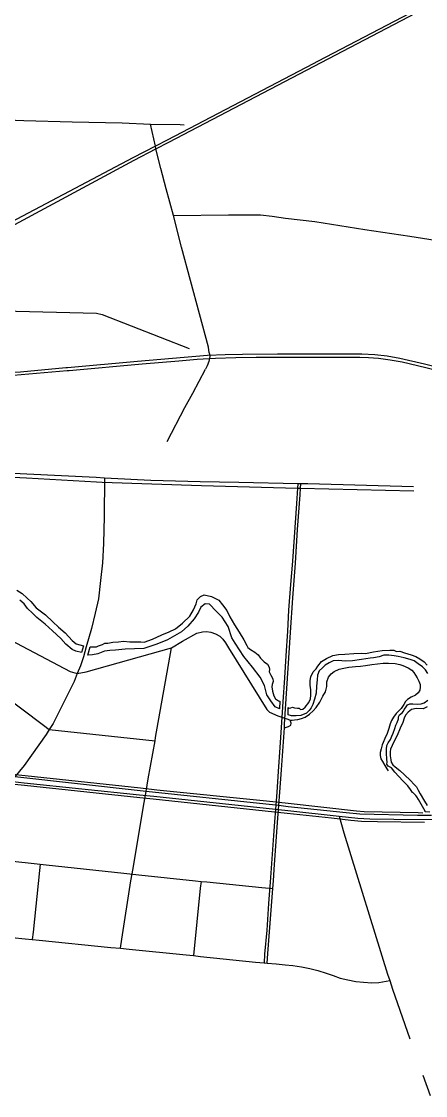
# Model space of a CAD drawing. Header units: millimetres. Extents: x 170 to 95391, y -643 to 69125.
# Drawn here: x 30315 to 32269, y 33407 to 38597 of the extents above; entities that cross this region are included whole.
import ezdxf

# ---------------------------------------------------------------- set-up
doc = ezdxf.new("R2010")
doc.units = ezdxf.units.MM
for name, color, linetype in [('roads_1', 1, 'Continuous'), ('roads_2', 2, 'Continuous'), ('roads_3', 3, 'Continuous'), ('water', 7, 'Continuous')]:
    doc.layers.add(name, color=color, linetype=linetype)

msp = doc.modelspace()

# ---------------------------------------------------------------- linework, layer by layer
at = {"layer": 'roads_1'}
for points in [[(29309.83, 37192.26), (29472.21, 37103.81), (29608.93, 37029.68), (29678.18, 36992.37), (29747.71, 36959.47), (29801.8, 36938.83), (29856.82, 36920.15), (29922.32, 36903.3), (29988.87, 36890.5), (30039.72, 36884.47), (30091.41, 36879.92), (30146.09, 36878.83), (30199.9, 36880.47), (30536.03, 36909.43)], [(30528.96, 36923.14), (30309.68, 36902.9), (30254.73, 36898.36), (30200.24, 36894.65), (30145.53, 36893.11), (30091.16, 36893.84), (30035.61, 36898.56), (29980.71, 36905.88), (29925.48, 36917.13), (29870.72, 36931.29), (29817.66, 36948.07), (29765.66, 36967.34), (29714.83, 36990.53), (29664.24, 37015.12), (29493.07, 37108.89), (29371.12, 37174.93)], [(31892.08, 36988.45), (31552.92, 36988.66), (31383.74, 36988.22), (31299.31, 36986.58), (31215.2, 36982.08), (30876.15, 36954.27), (30537.14, 36923.6)], [(30545.47, 36910.25), (30898.5, 36941.63), (31076.4, 36956.85), (31165.16, 36964.47), (31253.93, 36969.29), (31351.1, 36973.53), (31450.13, 36974.32), (31646.95, 36974.28), (31844.63, 36974.8), (31902.74, 36974.65)], [(31898.46, 36988.75), (31892.08, 36988.45)], [(32870.65, 36796.26), (32384.66, 36910.57), (32264.71, 36940.39), (32145.6, 36968.5), (32084.44, 36979.02), (32024.67, 36985.85), (31961.45, 36989.02), (31898.46, 36988.75)], [(31902.74, 36974.65), (31909.51, 36974.68)], [(31909.51, 36974.68), (31951.11, 36974.63), (31993.14, 36973.69), (32042.07, 36970.14), (32098.09, 36962.38), (32155.68, 36951.53), (32270.84, 36924.74), (32859.36, 36777.4)], [(30537.14, 36923.6), (30528.96, 36923.14)], [(30536.03, 36909.43), (30545.47, 36910.25)]]:
    msp.add_lwpolyline(points, dxfattribs=at)
at = {"layer": 'roads_2'}
for points in [[(29523.85, 37329.77), (29645.88, 37350.53), (29687.65, 37359.81), (29733.51, 37372.06), (29763.67, 37381.14), (29775.41, 37384.66), (29812.08, 37395.7), (29880.29, 37422.29), (29948.01, 37450.86), (29997.48, 37467.6), (30015.91, 37478.58), (30053.12, 37492.42), (30860.13, 37926.3), (30965.19, 37980.93), (31026.82, 38012.97), (32572.14, 38821.95), (32599.05, 38836.48)], [(32594.66, 38845.76), (32566.33, 38832.07), (31746.67, 38402.97), (31726.03, 38392.31), (31020.23, 38023.28), (30962.47, 37993.36), (30854.12, 37937.25), (30036.87, 37508.03), (30016.73, 37500.4), (29998.99, 37491.91), (29944.18, 37461.91), (29876.38, 37433.24), (29807.8, 37407.78), (29772.21, 37396.53), (29760.52, 37392.83), (29729.25, 37382.95), (29644.17, 37362.1), (29568.08, 37347.18)], [(31223.23, 36995.86), (31220.08, 37022.78), (31089.07, 37506.91), (31050.51, 37659.13), (31014.98, 37788.12), (30989.58, 37886.73), (30965.19, 37980.93), (30962.47, 37993.36), (30938.97, 38100.2)], [(29523.85, 37329.77), (29540.1, 37314.36), (29623.35, 37298.49), (29837.08, 37263.81), (29995.75, 37236.41), (30066.94, 37223.67), (30225.04, 37198.36), (30676.97, 37186.88), (30705.68, 37180.46), (31125.38, 37016.77)], [(32211.51, 36347.32), (31700.43, 36362.89), (31666.47, 36363.01), (31651.68, 36363.29), (31366.3, 36368.76), (31179.68, 36372.84), (30941.11, 36378.09), (30716.88, 36390.6), (30676.34, 36392.85), (30340.71, 36408.66), (30013.18, 36425.61), (29959.28, 36432.77), (29912.59, 36439.2), (29646.33, 36509.15), (29576.24, 36536.17), (29239.51, 36710.01), (29203.1, 36729.41), (29166.03, 36748.15), (28843.77, 36915.31), (28813.1, 36930.87), (28776.85, 36949.62), (28643.83, 37016.74), (28507.57, 37088.5), (28443, 37114.25)], [(28425.84, 37106.71), (28494.46, 37077.4), (28768.36, 36935.17), (28837.51, 36898.53), (29157.1, 36733.43), (29232.49, 36695.92), (29566.65, 36522.3), (29641.88, 36495.06), (29906.21, 36423.77), (30020.38, 36406.95), (30339.86, 36391.31), (30677.5, 36371.45), (30704.38, 36371.18), (31185.43, 36353.69), (31650.12, 36341.89), (31664.87, 36341.52), (32212.26, 36328.67)], [(31223.23, 36995.86), (31226.12, 36977.42), (31221.26, 36952.93), (31213.35, 36932.04), (31204.46, 36916.79)], [(31105.49, 36730.65), (31143.2, 36801.34), (31204.46, 36916.79)], [(31651.68, 36363.29), (31650.12, 36341.89), (31644.48, 36267.7), (31625.05, 35988.39), (31615.89, 35875.9), (31607.07, 35752.2), (31601.01, 35651.11), (31593.61, 35530.59), (31586.83, 35425.86), (31579, 35308.55), (31570.42, 35185.29), (31564.16, 35087.87), (31556.81, 34972.61), (31549.61, 34872.9), (31545.68, 34809.32), (31544.35, 34790.03)], [(31559.78, 34807.8), (31564.79, 34872.75), (31572.31, 34980.91), (31586.55, 35182.97), (31587.82, 35200.91), (31616.82, 35644.78), (31628.13, 35811.94), (31639.9, 35979.09), (31650.26, 36142.36), (31662.25, 36308.82), (31664.87, 36341.52), (31666.47, 36363.01)], [(31559.78, 34807.8), (31545.68, 34809.32), (31496.58, 34814.59), (30918.58, 34876.12), (30889.41, 34879.12), (30282.05, 34946.8), (29812.05, 34996.69), (29737.79, 35001.61)], [(29737.79, 35001.61), (29811.02, 34975.24), (30218.13, 34930.59), (30328.15, 34917.13), (30886.48, 34859.77), (30955.18, 34852.91), (31544.35, 34790.03)], [(31544.35, 34790.03), (31539.45, 34728.83), (31534.66, 34662.51), (31517.24, 34437.04), (31512.26, 34375.75), (31509.79, 34335.04), (31500.92, 34205.37), (31490.81, 34090.35), (31488.54, 34048.3)], [(31503.95, 34046.97), (31506.7, 34092.25), (31526.89, 34365.31), (31530.29, 34407.67), (31533.18, 34443.51), (31537.63, 34498.4), (31553.68, 34726.63), (31557.75, 34788.6), (31559.78, 34807.8)], [(31544.35, 34790.03), (31557.75, 34788.6), (31603.17, 34783.29), (31851.58, 34757.15), (31941.51, 34747.68), (32000.25, 34744.43), (32115.93, 34741.4), (32305.68, 34739.81)], [(32298.12, 34759.08), (32229.96, 34759.8), (31950.95, 34766.05), (31885.58, 34773.08), (31604.55, 34801.72), (31559.78, 34807.8)], [(30025.85, 34565.55), (30064.84, 34561.52), (30376.54, 34527.83), (30405.94, 34524.95), (30434.75, 34522.12), (30809.45, 34481.84), (30882.5, 34473.56), (31156.86, 34444.26), (31183.44, 34441.63), (31211.12, 34438.89), (31476.7, 34411.79), (31530.29, 34407.67)], [(30405.94, 34524.95), (30402.01, 34494.08), (30371.25, 34196.32), (30366.8, 34160.64)], [(31183.44, 34441.63), (31179.76, 34409.52), (31146.23, 34082.95)], [(32256.95, 33504.43), (32291.02, 33406.79)]]:
    msp.add_lwpolyline(points, dxfattribs=at)
at = {"layer": 'roads_3'}
for points in [[(29515.32, 38127.95), (29522.72, 38136.13), (29593.52, 38138.24), (29649.59, 38134.29), (29891.53, 38130.32), (30035.85, 38128.48), (30053.39, 38127.47), (30204.75, 38122.85), (30325.54, 38118.8), (30560.26, 38111.85), (30801.16, 38106.38), (30938.97, 38100.2), (31082.62, 38098.46), (31101.62, 38097.25)], [(31050.51, 37659.13), (31316.68, 37662.62), (31413.79, 37662.68), (31470.3, 37662.12), (31527.27, 37655.41), (31591.91, 37646.08), (31733.03, 37629.36), (31975.68, 37591.68), (32192.69, 37558.87), (32437.91, 37521.18), (32643.13, 37491.55), (32934.51, 37445.76), (33148.97, 37414.53), (33215.2, 37404.95), (33323.42, 37389.3), (33530.2, 37361.73), (33722.58, 37331.23), (33979.61, 37291.93), (34012.97, 37287.52), (34070.61, 37289.29)], [(31019.09, 36566.88), (31105.49, 36730.65)], [(30716.88, 36390.6), (30713.97, 36204.7), (30711.63, 36074.88), (30706.46, 35980.83), (30697.69, 35895.23), (30686.77, 35807.55), (30671.8, 35737.05), (30652.96, 35664.22), (30628.16, 35574.76), (30615.26, 35526.84), (30599.64, 35482.59), (30584.81, 35445.64), (30569.45, 35407.39), (30467.46, 35204.12), (30449.12, 35174.99), (30434.27, 35151.38), (30327.25, 35002.05), (30282.05, 34946.8)], [(30230.11, 35628.77), (30260.54, 35608.98), (30550.33, 35456.11), (30584.81, 35445.64)], [(31039.72, 35570.15), (31092.91, 35601.59), (31163.53, 35640.47), (31190.83, 35646.97), (31209.48, 35648.57), (31230.6, 35645.86), (31253.45, 35637.43), (31273.76, 35625.82), (31289.38, 35611.4), (31302.11, 35593.45), (31315.5, 35570.49), (31501.75, 35271.6), (31515.25, 35258.99), (31555.57, 35241.46), (31603.03, 35224.88), (31613.91, 35220.74), (31623.42, 35220.8), (31636.07, 35222.12), (31652.32, 35224.55), (31669.67, 35228.41), (31687.21, 35234.91), (31708.56, 35248.97), (31725.57, 35265.27), (31740.39, 35280.95), (31757.5, 35308.1), (31773.08, 35337.29), (31785.75, 35356.71), (31792.09, 35382.58), (31792.32, 35406.01), (31799.86, 35427.67), (31813.61, 35444.76), (31827.44, 35455.64), (31851.11, 35466.59), (31873.31, 35472.26), (31898.94, 35476.51), (31930.78, 35479.46), (31954.21, 35481.86), (31978.1, 35485.04), (32009.34, 35488.92), (32037.45, 35492.68), (32064.47, 35495.98), (32090.06, 35495.73), (32122.95, 35493.86), (32145.37, 35489.75), (32159.66, 35484.03), (32184.52, 35473.54), (32202.81, 35461.88), (32213.47, 35450.9), (32228.51, 35425.3), (32237.55, 35409.53), (32243.01, 35392.87), (32242.88, 35379.84), (32241.48, 35364.79), (32233.25, 35352.3), (32220.35, 35342.03), (32199.82, 35331.83), (32182.86, 35320.66), (32172, 35311), (32163.75, 35296.96), (32150.76, 35276.9), (32141.46, 35266.75), (32127.91, 35253.07), (32114.48, 35235.35), (32105.43, 35219.61), (32099.02, 35202.28), (32092.56, 35180.31), (32083.43, 35155.72), (32072.28, 35132.08), (32064.12, 35112.45), (32060.12, 35101.62), (32054.16, 35082.12), (32049.14, 35064.17), (32049.15, 35049.57), (32053.36, 35033.39), (32060.73, 35021.06), (32072.24, 35002.16), (32081.59, 34985.77), (32089.14, 34975.44)], [(30584.81, 35445.64), (30628.43, 35454.66), (31039.72, 35570.15)], [(30918.58, 34876.12), (30928.22, 34936.86), (30961.06, 35121.28), (30963.7, 35136.1), (31039.72, 35570.15)], [(30087.03, 35446.63), (30111.61, 35428.68), (30420.85, 35195.77), (30449.12, 35174.99)], [(31586.55, 35182.97), (31606.38, 35189.72), (31617.76, 35196.32), (31620.03, 35206.26), (31616.43, 35215.82), (31613.91, 35220.74)], [(30449.12, 35174.99), (30961.06, 35121.28)], [(29786.25, 35040.02), (29786.19, 35034.59), (29788.93, 35026.67), (29792.91, 35019.1), (29799.18, 35013.08), (29805.13, 35008.63), (29814.98, 35007.66), (30222.4, 34963.72), (30332.62, 34953.06), (30890.21, 34893.97), (30969.61, 34884.65), (31500.17, 34830.63), (31605.61, 34819.37), (31934.87, 34782.69), (31971.85, 34779.6), (32233.58, 34774.3), (32256.87, 34773.05)], [(29701.23, 34947.13), (29707.1, 34952.34), (29718.97, 34959.05), (29733.12, 34965.04), (29748.65, 34967.69), (29773.82, 34966.74), (29798.63, 34964.38), (29811.3, 34963.2), (30216.26, 34917.92), (30328.72, 34906.68), (30886.93, 34847.41), (30951.56, 34840.13), (31494.12, 34782.77), (31600.19, 34770.47), (31814.68, 34748.72), (31908.57, 34737.11), (31959.58, 34731.98), (32036.16, 34730.37), (32265.07, 34728.11)], [(30793.06, 34118.13), (30800, 34161.67), (30844.1, 34443.94), (30855.03, 34504.37), (30905.82, 34804.4), (30918.58, 34876.12)], [(31851.58, 34757.15), (31874.12, 34675.39), (32085.31, 33993.62), (32095.96, 33962.16), (32109.79, 33921.27), (32144.7, 33819.02), (32192.85, 33681.09)], [(30270, 34170.39), (30331.92, 34163.37), (30366.8, 34160.64), (30401.13, 34157.96), (30746.69, 34122.44), (30793.06, 34118.13), (30834.93, 34114.23), (31111.58, 34086.76), (31146.23, 34082.95), (31180.05, 34079.22), (31447.03, 34051.86), (31488.54, 34048.3), (31503.95, 34046.97), (31546.3, 34042.63), (31589.58, 34039.07), (31628.1, 34034.81), (31669.32, 34027.82), (31708.97, 34020.06), (31748.61, 34010.37), (31789, 33998.73), (31823.15, 33986.77), (31856.14, 33974.04), (31893.45, 33965.15), (31932.32, 33957.39), (31969.68, 33953.93), (32008.99, 33951.99), (32042.89, 33952.82), (32095.96, 33962.16)]]:
    msp.add_lwpolyline(points, dxfattribs=at)
at = {"layer": 'water'}
for points in [[(30293.12, 35849.11), (30317.45, 35832.42), (30342.31, 35809.84), (30359.27, 35794.11), (30385.81, 35762.71), (30430.64, 35729.66), (30466.6, 35695.24), (30493.8, 35670.6), (30525.69, 35642.08), (30559.57, 35606.21), (30579.17, 35589.56), (30615.39, 35580.1), (30604.42, 35547.58), (30578.04, 35553.57), (30559.47, 35561.52), (30529.55, 35587.45), (30504.4, 35614.36), (30465.45, 35652.87), (30429.83, 35683.93), (30389.13, 35716.72), (30368.66, 35737.17), (30343.12, 35760.02), (30327.75, 35783.12), (30306.57, 35800.54)], [(32279.93, 35445.44), (32268.88, 35463.01), (32254.01, 35478.32), (32234.26, 35493.26), (32213.88, 35507.57), (32194.47, 35514.08), (32165.77, 35521.52), (32137.27, 35528.33), (32118.05, 35531.88), (32091.61, 35534.03), (32067.28, 35533.85), (32044.99, 35527.34), (32018, 35521.59), (32001.34, 35520.61), (31959.58, 35513.44), (31915.91, 35506.5), (31880.99, 35506.01), (31848.21, 35508.22), (31822.38, 35507.01), (31802.62, 35498.14), (31784.3, 35486.53), (31770.42, 35473.4), (31754.4, 35459.04), (31747, 35438.05), (31744.67, 35415.54), (31741.6, 35384.19), (31740.85, 35350.31), (31731.88, 35321.75), (31723.6, 35296.36), (31716.24, 35280.22), (31706.38, 35267.05), (31692.91, 35253.92), (31666.37, 35243.86), (31644.11, 35240.71), (31621.7, 35242.2), (31604.79, 35245.52), (31604.79, 35245.52), (31605.46, 35281.97), (31609.67, 35278.98), (31617.28, 35279.33), (31625.37, 35283.46), (31635.71, 35280.41), (31649.86, 35277.74), (31658.55, 35278.92), (31664.84, 35272.75), (31675.84, 35273.27), (31687.36, 35282.63), (31704.95, 35305.83), (31712.54, 35324.07), (31714.62, 35341.74), (31714.88, 35367.85), (31711.69, 35388.93), (31711.09, 35412.95), (31714.01, 35430.61), (31726.52, 35454.28), (31740.83, 35468.03), (31748.38, 35482.07), (31765.95, 35504.43), (31790.22, 35518.93), (31821.48, 35533.78), (31848.6, 35537.72), (31879.51, 35539.73), (31922.72, 35542.67), (31957.86, 35544.01), (31979.43, 35543.37), (32017.38, 35550.58), (32059.13, 35556.91), (32096.81, 35558.22), (32116.5, 35558.24), (32128.28, 35551.59), (32145.23, 35553.32), (32168.02, 35546.57), (32199.66, 35536.99), (32222.42, 35527.51), (32241.57, 35516.58), (32261.95, 35501.85), (32277.25, 35486.12)], [(32290.58, 34776.14), (32267.96, 34777.63), (32267.38, 34780.03), (32260.55, 34792.66), (32248.58, 34814.85), (32235.09, 34837.5), (32227.37, 34849.49), (32222.07, 34856.84), (32209.14, 34868.65), (32206.34, 34871.72), (32197.06, 34884.89), (32183.91, 34903.96), (32160.23, 34927.78), (32121.27, 34969.23), (32104.34, 34989.4), (32088.13, 34999.04), (32082.42, 35008.13), (32084.19, 35017.16), (32082.66, 35032.76), (32080.82, 35061.21), (32081.02, 35080.79), (32082.23, 35097.41), (32088.51, 35110.83), (32099.25, 35127.56), (32106.59, 35142.86), (32112.46, 35158.18), (32121.15, 35181.05), (32125.32, 35196.38), (32131.59, 35208.94), (32139.16, 35226.56), (32139.06, 35237.3), (32143.81, 35246.94), (32155.54, 35256.3), (32162.6, 35264.24), (32165.64, 35272.42), (32171.65, 35280.57), (32181.94, 35294.16), (32193.01, 35299.94), (32208.44, 35299.15), (32228.33, 35298.54), (32247.38, 35299.4), (32263.3, 35303.88), (32281.2, 35316.55)], [(32277.17, 35284.61), (32258.25, 35275.74), (32223.99, 35277.55), (32200.87, 35272.73), (32185.93, 35259.82), (32172.45, 35244.36), (32166.59, 35230.52), (32159.62, 35209.95), (32146.01, 35181.67), (32132.54, 35146.63), (32117.47, 35119.4), (32107.53, 35098.66), (32099.72, 35079.78), (32097.49, 35067.38), (32097.94, 35048.84), (32101.13, 35029.44), (32103.12, 35017.2), (32110.62, 35005.14), (32123.02, 34995.75), (32144.42, 34977.22), (32166.86, 34956.15), (32196.01, 34929.53), (32213.6, 34910.2), (32224.92, 34899.14), (32233, 34881.8), (32242.78, 34865.06), (32264.01, 34828.63), (32277.57, 34807.86)]]:
    msp.add_lwpolyline(points, dxfattribs=at)
msp.add_lwpolyline([(30635.62, 35535.12), (30647.34, 35574.25), (30660.32, 35574.12), (30678.04, 35574.53), (30687.83, 35579.72), (30707.08, 35586.58), (30717.77, 35592.64), (30732.53, 35593.08), (30756.78, 35598.13), (30783.64, 35598.45), (30807.88, 35602.02), (30839.14, 35599.07), (30873.96, 35599.01), (30891.97, 35598.83), (30907.88, 35597.21), (30947.89, 35612.66), (30993.54, 35632.77), (31028.81, 35647.69), (31059.06, 35662.08), (31094.15, 35689.63), (31129.62, 35723.64), (31147.64, 35754.29), (31160.31, 35782.06), (31164.94, 35802.28), (31180.14, 35818.28), (31197.93, 35825.74), (31234.15, 35818.63), (31268.81, 35800.66), (31287.18, 35778.16), (31308.14, 35749.76), (31322.61, 35719.96), (31345.54, 35680.96), (31368.5, 35645.78), (31389.68, 35608.86), (31405.65, 35581.39), (31409.97, 35571.36), (31422.27, 35561.84), (31444.29, 35549.88), (31460.38, 35535.63), (31470.85, 35519.66), (31488.39, 35502.45), (31504.22, 35491.13), (31512.63, 35477.25), (31514.59, 35465.48), (31513.29, 35453.46), (31520.5, 35437.23), (31530.08, 35420.39), (31532.01, 35406.57), (31528.03, 35392.51), (31525.26, 35381.09), (31528.6, 35360.5), (31535.16, 35337.52), (31543, 35324.23), (31557.65, 35314.4), (31564.13, 35312.27), (31562.68, 35275.48), (31541.17, 35285.74), (31520.88, 35313.34), (31501.66, 35343.02), (31489.89, 35387.54), (31469.39, 35428.66), (31432.22, 35476.89), (31389.85, 35528.64), (31349, 35591.83), (31331.85, 35619.05), (31313.92, 35673.33), (31285.42, 35718.02), (31257.14, 35747.77), (31223.66, 35781.06), (31203.46, 35782.3), (31182.73, 35766.56), (31171.69, 35742.38), (31150.8, 35709.65), (31119.77, 35674.58), (31088.14, 35647.83), (31021.87, 35609.3), (30969.03, 35587.28), (30906.07, 35566.4), (30862.14, 35565.11), (30815.77, 35563.49), (30769.36, 35559.1), (30742.85, 35556.94), (30716.32, 35553.39), (30684.47, 35540.87), (30658.28, 35535.58), (30635.62, 35535.12)], close=True, dxfattribs=at)

doc.saveas('drawing.dxf')
